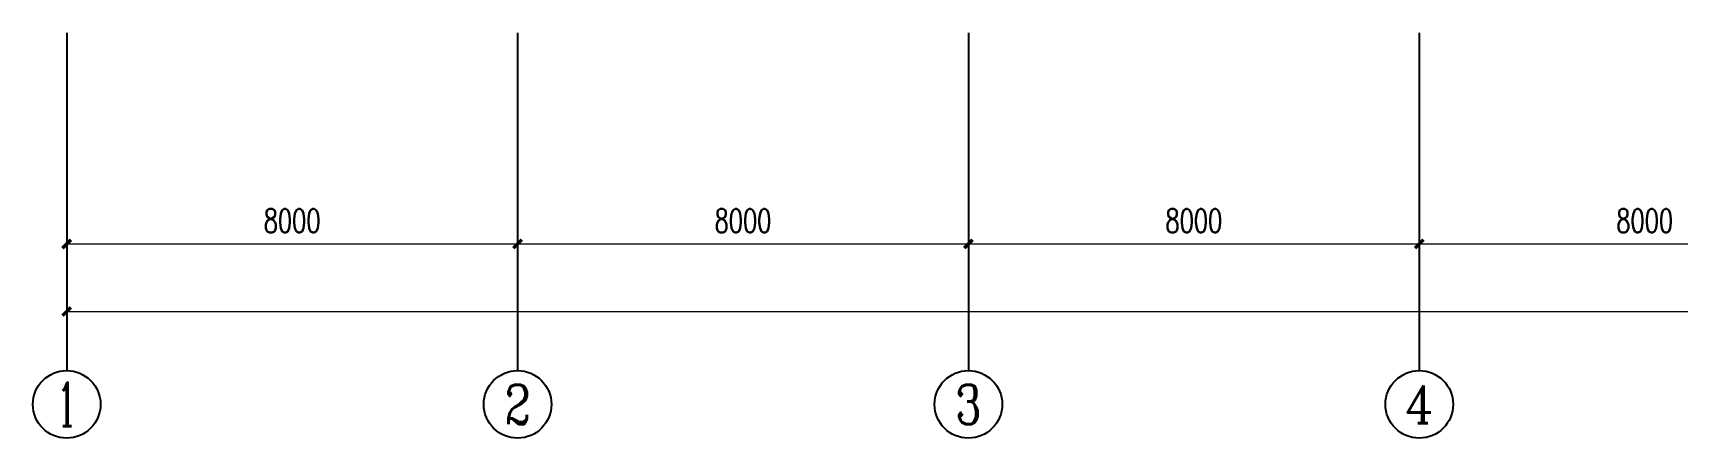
# Model space of a CAD drawing. Extents: x 0 to 302064749, y -59725395 to 1524223.
# Drawn here: x 152435946 to 155353446, y -59725395 to -59005395 of the extents above; entities that cross this region are included whole.
import ezdxf
from ezdxf.enums import TextEntityAlignment as Align

# ---------------------------------------------------------------- set-up
doc = ezdxf.new("R2010")
doc.units = 0
doc.header["$LTSCALE"] = 1000
doc.linetypes.add('DOTE', pattern=[2.42, 2, -0.2, 0.02, -0.2])
doc.layers.add('AXIS', color=3, linetype='Continuous')
doc.layers.add('AXIS_TEXT', color=7, linetype='Continuous')
doc.layers.add('DOTE', color=1, linetype='DOTE', lineweight=9, plot=False)
doc.layers.get('DOTE').off()
doc.styles.add('_TCH_AXIS', font='COMPLEX', dxfattribs={"bigfont": 'GBCBIG'})
doc.styles.add('A_DIM_T3', font='simplex.shx', dxfattribs={"width": 0.7, "bigfont": 'gbcbig.shx'})
doc.styles.add('COMPLEX', font='COMPLEX')
doc.dimstyles.new('_TCH_ARCH&&150', dxfattribs={"dimtxt": 420, "dimasz": 150, "dimexe": 375, "dimexo": 450, "dimgap": 202.5, "dimtad": 1, "dimdec": 0, "dimzin": 0, "dimdsep": 46, "dimtxsty": 'A_DIM_T3', "dimblk": 'ARCHTICK', "dimcen": 0.09, "dimclrt": 7, "dimazin": 2, "dimtfac": 1, "dimtdec": 0, "dimtix": 1, "dimtmove": 2, "dimatfit": 3, "dimfxl": 150, "dimtolj": 1, "dimtzin": 0, "dimarcsym": 0})

# ---------------------------------------------------------------- blocks, each defined once
blk = doc.blocks.new('_ArchTick')
at = {"color": 0, "linetype": 'ByBlock', "const_width": 0.4}
blk.add_lwpolyline([(-0.5, -0.5), (0.5, 0.5)], dxfattribs=at)
blk = doc.blocks.new('*D139')
at = {"layer": 'AXIS', "color": 0, "lineweight": -2, "transparency": 16777216}
for p, q in [((0, -4050), (0, -8925)), ((106700, -4050), (106700, -8925)), ((0, -8550), (106700, -8550))]:
    blk.add_line(p, q, dxfattribs=at)
at = {"layer": 'Defpoints', "color": 0, "transparency": 16777216}
for p in [(0, -3600), (106700, -3600), (106700, -8550)]:
    blk.add_point(p, dxfattribs=at)
at = {"layer": 'AXIS', "color": 0, "lineweight": -2, "transparency": 16777216, "xscale": 150, "yscale": 150, "zscale": 150, "rotation": 180}
blk.add_blockref('_ArchTick', (0, -8550), dxfattribs=at)
at = {"layer": 'AXIS', "color": 0, "lineweight": -2, "transparency": 16777216, "xscale": 150, "yscale": 150, "zscale": 150}
blk.add_blockref('_ArchTick', (106700, -8550), dxfattribs=at)
at = {"layer": 'AXIS', "color": 7, "transparency": 16777216, "insert": (53350, -8137.5), "char_height": 420, "attachment_point": 5, "style": 'A_DIM_T3'}
blk.add_mtext('\\A1;106700', dxfattribs=at)
blk = doc.blocks.new('*D140')
at = {"layer": 'AXIS', "color": 0, "lineweight": -2, "transparency": 16777216}
for p, q in [((0, -4050), (0, -7725)), ((8000, -4050), (8000, -7725)), ((0, -7350), (8000, -7350))]:
    blk.add_line(p, q, dxfattribs=at)
at = {"layer": 'Defpoints', "color": 0, "transparency": 16777216}
for p in [(0, -3600), (8000, -3600), (8000, -7350)]:
    blk.add_point(p, dxfattribs=at)
at = {"layer": 'AXIS', "color": 0, "lineweight": -2, "transparency": 16777216, "xscale": 150, "yscale": 150, "zscale": 150, "rotation": 180}
blk.add_blockref('_ArchTick', (0, -7350), dxfattribs=at)
at = {"layer": 'AXIS', "color": 0, "lineweight": -2, "transparency": 16777216, "xscale": 150, "yscale": 150, "zscale": 150}
blk.add_blockref('_ArchTick', (8000, -7350), dxfattribs=at)
at = {"layer": 'AXIS', "color": 7, "transparency": 16777216, "insert": (4000, -6937.5), "char_height": 420, "attachment_point": 5, "style": 'A_DIM_T3'}
blk.add_mtext('\\A1;8000', dxfattribs=at)
blk = doc.blocks.new('*D141')
at = {"layer": 'AXIS', "color": 0, "lineweight": -2, "transparency": 16777216}
for p, q in [((8000, -4050), (8000, -7725)), ((16000, -4050), (16000, -7725)), ((8000, -7350), (16000, -7350))]:
    blk.add_line(p, q, dxfattribs=at)
at = {"layer": 'Defpoints', "color": 0, "transparency": 16777216}
for p in [(8000, -3600), (16000, -3600), (16000, -7350)]:
    blk.add_point(p, dxfattribs=at)
at = {"layer": 'AXIS', "color": 0, "lineweight": -2, "transparency": 16777216, "xscale": 150, "yscale": 150, "zscale": 150, "rotation": 180}
blk.add_blockref('_ArchTick', (8000, -7350), dxfattribs=at)
at = {"layer": 'AXIS', "color": 0, "lineweight": -2, "transparency": 16777216, "xscale": 150, "yscale": 150, "zscale": 150}
blk.add_blockref('_ArchTick', (16000, -7350), dxfattribs=at)
at = {"layer": 'AXIS', "color": 7, "transparency": 16777216, "insert": (12000, -6937.5), "char_height": 420, "attachment_point": 5, "style": 'A_DIM_T3'}
blk.add_mtext('\\A1;8000', dxfattribs=at)
blk = doc.blocks.new('*D142')
at = {"layer": 'AXIS', "color": 0, "lineweight": -2, "transparency": 16777216}
for p, q in [((16000, -4050), (16000, -7725)), ((24000, -4050), (24000, -7725)), ((16000, -7350), (24000, -7350))]:
    blk.add_line(p, q, dxfattribs=at)
at = {"layer": 'Defpoints', "color": 0, "transparency": 16777216}
for p in [(16000, -3600), (24000, -3600), (24000, -7350)]:
    blk.add_point(p, dxfattribs=at)
at = {"layer": 'AXIS', "color": 0, "lineweight": -2, "transparency": 16777216, "xscale": 150, "yscale": 150, "zscale": 150, "rotation": 180}
blk.add_blockref('_ArchTick', (16000, -7350), dxfattribs=at)
at = {"layer": 'AXIS', "color": 0, "lineweight": -2, "transparency": 16777216, "xscale": 150, "yscale": 150, "zscale": 150}
blk.add_blockref('_ArchTick', (24000, -7350), dxfattribs=at)
at = {"layer": 'AXIS', "color": 7, "transparency": 16777216, "insert": (20000, -6937.5), "char_height": 420, "attachment_point": 5, "style": 'A_DIM_T3'}
blk.add_mtext('\\A1;8000', dxfattribs=at)
blk = doc.blocks.new('*D143')
at = {"layer": 'AXIS', "color": 0, "lineweight": -2, "transparency": 16777216}
for p, q in [((24000, -4050), (24000, -7725)), ((32000, -4050), (32000, -7725)), ((24000, -7350), (32000, -7350))]:
    blk.add_line(p, q, dxfattribs=at)
at = {"layer": 'Defpoints', "color": 0, "transparency": 16777216}
for p in [(24000, -3600), (32000, -3600), (32000, -7350)]:
    blk.add_point(p, dxfattribs=at)
at = {"layer": 'AXIS', "color": 0, "lineweight": -2, "transparency": 16777216, "xscale": 150, "yscale": 150, "zscale": 150, "rotation": 180}
blk.add_blockref('_ArchTick', (24000, -7350), dxfattribs=at)
at = {"layer": 'AXIS', "color": 0, "lineweight": -2, "transparency": 16777216, "xscale": 150, "yscale": 150, "zscale": 150}
blk.add_blockref('_ArchTick', (32000, -7350), dxfattribs=at)
at = {"layer": 'AXIS', "color": 7, "transparency": 16777216, "insert": (28000, -6937.5), "char_height": 420, "attachment_point": 5, "style": 'A_DIM_T3'}
blk.add_mtext('\\A1;8000', dxfattribs=at)
blk = doc.blocks.new('*D194')
at = {"layer": 'AXIS', "color": 0, "lineweight": -2, "transparency": 16777216}
for p, q in [((0, -4050), (0, -8925)), ((106700, -4050), (106700, -8925)), ((0, -8550), (106700, -8550))]:
    blk.add_line(p, q, dxfattribs=at)
at = {"layer": 'Defpoints', "color": 0, "transparency": 16777216}
for p in [(0, -3600), (106700, -3600), (106700, -8550)]:
    blk.add_point(p, dxfattribs=at)
at = {"layer": 'AXIS', "color": 0, "lineweight": -2, "transparency": 16777216, "xscale": 150, "yscale": 150, "zscale": 150, "rotation": 180}
blk.add_blockref('_ArchTick', (0, -8550), dxfattribs=at)
at = {"layer": 'AXIS', "color": 0, "lineweight": -2, "transparency": 16777216, "xscale": 150, "yscale": 150, "zscale": 150}
blk.add_blockref('_ArchTick', (106700, -8550), dxfattribs=at)
at = {"layer": 'AXIS', "color": 7, "transparency": 16777216, "insert": (53350, -8137.5), "char_height": 420, "attachment_point": 5, "style": 'A_DIM_T3'}
blk.add_mtext('\\A1;106700', dxfattribs=at)
blk = doc.blocks.new('*D195')
at = {"layer": 'AXIS', "color": 0, "lineweight": -2, "transparency": 16777216}
for p, q in [((0, -4050), (0, -7725)), ((8000, -4050), (8000, -7725)), ((0, -7350), (8000, -7350))]:
    blk.add_line(p, q, dxfattribs=at)
at = {"layer": 'Defpoints', "color": 0, "transparency": 16777216}
for p in [(0, -3600), (8000, -3600), (8000, -7350)]:
    blk.add_point(p, dxfattribs=at)
at = {"layer": 'AXIS', "color": 0, "lineweight": -2, "transparency": 16777216, "xscale": 150, "yscale": 150, "zscale": 150, "rotation": 180}
blk.add_blockref('_ArchTick', (0, -7350), dxfattribs=at)
at = {"layer": 'AXIS', "color": 0, "lineweight": -2, "transparency": 16777216, "xscale": 150, "yscale": 150, "zscale": 150}
blk.add_blockref('_ArchTick', (8000, -7350), dxfattribs=at)
at = {"layer": 'AXIS', "color": 7, "transparency": 16777216, "insert": (4000, -6937.5), "char_height": 420, "attachment_point": 5, "style": 'A_DIM_T3'}
blk.add_mtext('\\A1;8000', dxfattribs=at)
blk = doc.blocks.new('*D196')
at = {"layer": 'AXIS', "color": 0, "lineweight": -2, "transparency": 16777216}
for p, q in [((8000, -4050), (8000, -7725)), ((16000, -4050), (16000, -7725)), ((8000, -7350), (16000, -7350))]:
    blk.add_line(p, q, dxfattribs=at)
at = {"layer": 'Defpoints', "color": 0, "transparency": 16777216}
for p in [(8000, -3600), (16000, -3600), (16000, -7350)]:
    blk.add_point(p, dxfattribs=at)
at = {"layer": 'AXIS', "color": 0, "lineweight": -2, "transparency": 16777216, "xscale": 150, "yscale": 150, "zscale": 150, "rotation": 180}
blk.add_blockref('_ArchTick', (8000, -7350), dxfattribs=at)
at = {"layer": 'AXIS', "color": 0, "lineweight": -2, "transparency": 16777216, "xscale": 150, "yscale": 150, "zscale": 150}
blk.add_blockref('_ArchTick', (16000, -7350), dxfattribs=at)
at = {"layer": 'AXIS', "color": 7, "transparency": 16777216, "insert": (12000, -6937.5), "char_height": 420, "attachment_point": 5, "style": 'A_DIM_T3'}
blk.add_mtext('\\A1;8000', dxfattribs=at)
blk = doc.blocks.new('*D197')
at = {"layer": 'AXIS', "color": 0, "lineweight": -2, "transparency": 16777216}
for p, q in [((16000, -4050), (16000, -7725)), ((24000, -4050), (24000, -7725)), ((16000, -7350), (24000, -7350))]:
    blk.add_line(p, q, dxfattribs=at)
at = {"layer": 'Defpoints', "color": 0, "transparency": 16777216}
for p in [(16000, -3600), (24000, -3600), (24000, -7350)]:
    blk.add_point(p, dxfattribs=at)
at = {"layer": 'AXIS', "color": 0, "lineweight": -2, "transparency": 16777216, "xscale": 150, "yscale": 150, "zscale": 150, "rotation": 180}
blk.add_blockref('_ArchTick', (16000, -7350), dxfattribs=at)
at = {"layer": 'AXIS', "color": 0, "lineweight": -2, "transparency": 16777216, "xscale": 150, "yscale": 150, "zscale": 150}
blk.add_blockref('_ArchTick', (24000, -7350), dxfattribs=at)
at = {"layer": 'AXIS', "color": 7, "transparency": 16777216, "insert": (20000, -6937.5), "char_height": 420, "attachment_point": 5, "style": 'A_DIM_T3'}
blk.add_mtext('\\A1;8000', dxfattribs=at)
blk = doc.blocks.new('*D198')
at = {"layer": 'AXIS', "color": 0, "lineweight": -2, "transparency": 16777216}
for p, q in [((24000, -4050), (24000, -7725)), ((32000, -4050), (32000, -7725)), ((24000, -7350), (32000, -7350))]:
    blk.add_line(p, q, dxfattribs=at)
at = {"layer": 'Defpoints', "color": 0, "transparency": 16777216}
for p in [(24000, -3600), (32000, -3600), (32000, -7350)]:
    blk.add_point(p, dxfattribs=at)
at = {"layer": 'AXIS', "color": 0, "lineweight": -2, "transparency": 16777216, "xscale": 150, "yscale": 150, "zscale": 150, "rotation": 180}
blk.add_blockref('_ArchTick', (24000, -7350), dxfattribs=at)
at = {"layer": 'AXIS', "color": 0, "lineweight": -2, "transparency": 16777216, "xscale": 150, "yscale": 150, "zscale": 150}
blk.add_blockref('_ArchTick', (32000, -7350), dxfattribs=at)
at = {"layer": 'AXIS', "color": 7, "transparency": 16777216, "insert": (28000, -6937.5), "char_height": 420, "attachment_point": 5, "style": 'A_DIM_T3'}
blk.add_mtext('\\A1;8000', dxfattribs=at)
blk = doc.blocks.new('*D249')
at = {"layer": 'AXIS', "color": 0, "lineweight": -2, "transparency": 16777216}
for p, q in [((0, -4050), (0, -8925)), ((106700, -4050), (106700, -8925)), ((0, -8550), (106700, -8550))]:
    blk.add_line(p, q, dxfattribs=at)
at = {"layer": 'Defpoints', "color": 0, "transparency": 16777216}
for p in [(0, -3600), (106700, -3600), (106700, -8550)]:
    blk.add_point(p, dxfattribs=at)
at = {"layer": 'AXIS', "color": 0, "lineweight": -2, "transparency": 16777216, "xscale": 150, "yscale": 150, "zscale": 150, "rotation": 180}
blk.add_blockref('_ArchTick', (0, -8550), dxfattribs=at)
at = {"layer": 'AXIS', "color": 0, "lineweight": -2, "transparency": 16777216, "xscale": 150, "yscale": 150, "zscale": 150}
blk.add_blockref('_ArchTick', (106700, -8550), dxfattribs=at)
at = {"layer": 'AXIS', "color": 7, "transparency": 16777216, "insert": (53350, -8137.5), "char_height": 420, "attachment_point": 5, "style": 'A_DIM_T3'}
blk.add_mtext('\\A1;106700', dxfattribs=at)
blk = doc.blocks.new('*D250')
at = {"layer": 'AXIS', "color": 0, "lineweight": -2, "transparency": 16777216}
for p, q in [((0, -4050), (0, -7725)), ((8000, -4050), (8000, -7725)), ((0, -7350), (8000, -7350))]:
    blk.add_line(p, q, dxfattribs=at)
at = {"layer": 'Defpoints', "color": 0, "transparency": 16777216}
for p in [(0, -3600), (8000, -3600), (8000, -7350)]:
    blk.add_point(p, dxfattribs=at)
at = {"layer": 'AXIS', "color": 0, "lineweight": -2, "transparency": 16777216, "xscale": 150, "yscale": 150, "zscale": 150, "rotation": 180}
blk.add_blockref('_ArchTick', (0, -7350), dxfattribs=at)
at = {"layer": 'AXIS', "color": 0, "lineweight": -2, "transparency": 16777216, "xscale": 150, "yscale": 150, "zscale": 150}
blk.add_blockref('_ArchTick', (8000, -7350), dxfattribs=at)
at = {"layer": 'AXIS', "color": 7, "transparency": 16777216, "insert": (4000, -6937.5), "char_height": 420, "attachment_point": 5, "style": 'A_DIM_T3'}
blk.add_mtext('\\A1;8000', dxfattribs=at)
blk = doc.blocks.new('*D251')
at = {"layer": 'AXIS', "color": 0, "lineweight": -2, "transparency": 16777216}
for p, q in [((8000, -4050), (8000, -7725)), ((16000, -4050), (16000, -7725)), ((8000, -7350), (16000, -7350))]:
    blk.add_line(p, q, dxfattribs=at)
at = {"layer": 'Defpoints', "color": 0, "transparency": 16777216}
for p in [(8000, -3600), (16000, -3600), (16000, -7350)]:
    blk.add_point(p, dxfattribs=at)
at = {"layer": 'AXIS', "color": 0, "lineweight": -2, "transparency": 16777216, "xscale": 150, "yscale": 150, "zscale": 150, "rotation": 180}
blk.add_blockref('_ArchTick', (8000, -7350), dxfattribs=at)
at = {"layer": 'AXIS', "color": 0, "lineweight": -2, "transparency": 16777216, "xscale": 150, "yscale": 150, "zscale": 150}
blk.add_blockref('_ArchTick', (16000, -7350), dxfattribs=at)
at = {"layer": 'AXIS', "color": 7, "transparency": 16777216, "insert": (12000, -6937.5), "char_height": 420, "attachment_point": 5, "style": 'A_DIM_T3'}
blk.add_mtext('\\A1;8000', dxfattribs=at)
blk = doc.blocks.new('*D252')
at = {"layer": 'AXIS', "color": 0, "lineweight": -2, "transparency": 16777216}
for p, q in [((16000, -4050), (16000, -7725)), ((24000, -4050), (24000, -7725)), ((16000, -7350), (24000, -7350))]:
    blk.add_line(p, q, dxfattribs=at)
at = {"layer": 'Defpoints', "color": 0, "transparency": 16777216}
for p in [(16000, -3600), (24000, -3600), (24000, -7350)]:
    blk.add_point(p, dxfattribs=at)
at = {"layer": 'AXIS', "color": 0, "lineweight": -2, "transparency": 16777216, "xscale": 150, "yscale": 150, "zscale": 150, "rotation": 180}
blk.add_blockref('_ArchTick', (16000, -7350), dxfattribs=at)
at = {"layer": 'AXIS', "color": 0, "lineweight": -2, "transparency": 16777216, "xscale": 150, "yscale": 150, "zscale": 150}
blk.add_blockref('_ArchTick', (24000, -7350), dxfattribs=at)
at = {"layer": 'AXIS', "color": 7, "transparency": 16777216, "insert": (20000, -6937.5), "char_height": 420, "attachment_point": 5, "style": 'A_DIM_T3'}
blk.add_mtext('\\A1;8000', dxfattribs=at)
blk = doc.blocks.new('*D253')
at = {"layer": 'AXIS', "color": 0, "lineweight": -2, "transparency": 16777216}
for p, q in [((24000, -4050), (24000, -7725)), ((32000, -4050), (32000, -7725)), ((24000, -7350), (32000, -7350))]:
    blk.add_line(p, q, dxfattribs=at)
at = {"layer": 'Defpoints', "color": 0, "transparency": 16777216}
for p in [(24000, -3600), (32000, -3600), (32000, -7350)]:
    blk.add_point(p, dxfattribs=at)
at = {"layer": 'AXIS', "color": 0, "lineweight": -2, "transparency": 16777216, "xscale": 150, "yscale": 150, "zscale": 150, "rotation": 180}
blk.add_blockref('_ArchTick', (24000, -7350), dxfattribs=at)
at = {"layer": 'AXIS', "color": 0, "lineweight": -2, "transparency": 16777216, "xscale": 150, "yscale": 150, "zscale": 150}
blk.add_blockref('_ArchTick', (32000, -7350), dxfattribs=at)
at = {"layer": 'AXIS', "color": 7, "transparency": 16777216, "insert": (28000, -6937.5), "char_height": 420, "attachment_point": 5, "style": 'A_DIM_T3'}
blk.add_mtext('\\A1;8000', dxfattribs=at)
blk = doc.blocks.new('*D304')
at = {"layer": 'AXIS', "color": 0, "lineweight": -2, "transparency": 16777216}
for p, q in [((0, -4050), (0, -8925)), ((106700, -4050), (106700, -8925)), ((0, -8550), (106700, -8550))]:
    blk.add_line(p, q, dxfattribs=at)
at = {"layer": 'Defpoints', "color": 0, "transparency": 16777216}
for p in [(0, -3600), (106700, -3600), (106700, -8550)]:
    blk.add_point(p, dxfattribs=at)
at = {"layer": 'AXIS', "color": 0, "lineweight": -2, "transparency": 16777216, "xscale": 150, "yscale": 150, "zscale": 150, "rotation": 180}
blk.add_blockref('_ArchTick', (0, -8550), dxfattribs=at)
at = {"layer": 'AXIS', "color": 0, "lineweight": -2, "transparency": 16777216, "xscale": 150, "yscale": 150, "zscale": 150}
blk.add_blockref('_ArchTick', (106700, -8550), dxfattribs=at)
at = {"layer": 'AXIS', "color": 7, "transparency": 16777216, "insert": (53350, -8137.5), "char_height": 420, "attachment_point": 5, "style": 'A_DIM_T3'}
blk.add_mtext('\\A1;106700', dxfattribs=at)
blk = doc.blocks.new('*D305')
at = {"layer": 'AXIS', "color": 0, "lineweight": -2, "transparency": 16777216}
for p, q in [((0, -4050), (0, -7725)), ((8000, -4050), (8000, -7725)), ((0, -7350), (8000, -7350))]:
    blk.add_line(p, q, dxfattribs=at)
at = {"layer": 'Defpoints', "color": 0, "transparency": 16777216}
for p in [(0, -3600), (8000, -3600), (8000, -7350)]:
    blk.add_point(p, dxfattribs=at)
at = {"layer": 'AXIS', "color": 0, "lineweight": -2, "transparency": 16777216, "xscale": 150, "yscale": 150, "zscale": 150, "rotation": 180}
blk.add_blockref('_ArchTick', (0, -7350), dxfattribs=at)
at = {"layer": 'AXIS', "color": 0, "lineweight": -2, "transparency": 16777216, "xscale": 150, "yscale": 150, "zscale": 150}
blk.add_blockref('_ArchTick', (8000, -7350), dxfattribs=at)
at = {"layer": 'AXIS', "color": 7, "transparency": 16777216, "insert": (4000, -6937.5), "char_height": 420, "attachment_point": 5, "style": 'A_DIM_T3'}
blk.add_mtext('\\A1;8000', dxfattribs=at)
blk = doc.blocks.new('*D306')
at = {"layer": 'AXIS', "color": 0, "lineweight": -2, "transparency": 16777216}
for p, q in [((8000, -4050), (8000, -7725)), ((16000, -4050), (16000, -7725)), ((8000, -7350), (16000, -7350))]:
    blk.add_line(p, q, dxfattribs=at)
at = {"layer": 'Defpoints', "color": 0, "transparency": 16777216}
for p in [(8000, -3600), (16000, -3600), (16000, -7350)]:
    blk.add_point(p, dxfattribs=at)
at = {"layer": 'AXIS', "color": 0, "lineweight": -2, "transparency": 16777216, "xscale": 150, "yscale": 150, "zscale": 150, "rotation": 180}
blk.add_blockref('_ArchTick', (8000, -7350), dxfattribs=at)
at = {"layer": 'AXIS', "color": 0, "lineweight": -2, "transparency": 16777216, "xscale": 150, "yscale": 150, "zscale": 150}
blk.add_blockref('_ArchTick', (16000, -7350), dxfattribs=at)
at = {"layer": 'AXIS', "color": 7, "transparency": 16777216, "insert": (12000, -6937.5), "char_height": 420, "attachment_point": 5, "style": 'A_DIM_T3'}
blk.add_mtext('\\A1;8000', dxfattribs=at)
blk = doc.blocks.new('*D307')
at = {"layer": 'AXIS', "color": 0, "lineweight": -2, "transparency": 16777216}
for p, q in [((16000, -4050), (16000, -7725)), ((24000, -4050), (24000, -7725)), ((16000, -7350), (24000, -7350))]:
    blk.add_line(p, q, dxfattribs=at)
at = {"layer": 'Defpoints', "color": 0, "transparency": 16777216}
for p in [(16000, -3600), (24000, -3600), (24000, -7350)]:
    blk.add_point(p, dxfattribs=at)
at = {"layer": 'AXIS', "color": 0, "lineweight": -2, "transparency": 16777216, "xscale": 150, "yscale": 150, "zscale": 150, "rotation": 180}
blk.add_blockref('_ArchTick', (16000, -7350), dxfattribs=at)
at = {"layer": 'AXIS', "color": 0, "lineweight": -2, "transparency": 16777216, "xscale": 150, "yscale": 150, "zscale": 150}
blk.add_blockref('_ArchTick', (24000, -7350), dxfattribs=at)
at = {"layer": 'AXIS', "color": 7, "transparency": 16777216, "insert": (20000, -6937.5), "char_height": 420, "attachment_point": 5, "style": 'A_DIM_T3'}
blk.add_mtext('\\A1;8000', dxfattribs=at)
blk = doc.blocks.new('*D308')
at = {"layer": 'AXIS', "color": 0, "lineweight": -2, "transparency": 16777216}
for p, q in [((24000, -4050), (24000, -7725)), ((32000, -4050), (32000, -7725)), ((24000, -7350), (32000, -7350))]:
    blk.add_line(p, q, dxfattribs=at)
at = {"layer": 'Defpoints', "color": 0, "transparency": 16777216}
for p in [(24000, -3600), (32000, -3600), (32000, -7350)]:
    blk.add_point(p, dxfattribs=at)
at = {"layer": 'AXIS', "color": 0, "lineweight": -2, "transparency": 16777216, "xscale": 150, "yscale": 150, "zscale": 150, "rotation": 180}
blk.add_blockref('_ArchTick', (24000, -7350), dxfattribs=at)
at = {"layer": 'AXIS', "color": 0, "lineweight": -2, "transparency": 16777216, "xscale": 150, "yscale": 150, "zscale": 150}
blk.add_blockref('_ArchTick', (32000, -7350), dxfattribs=at)
at = {"layer": 'AXIS', "color": 7, "transparency": 16777216, "insert": (28000, -6937.5), "char_height": 420, "attachment_point": 5, "style": 'A_DIM_T3'}
blk.add_mtext('\\A1;8000', dxfattribs=at)
blk = doc.blocks.new('*D359')
at = {"layer": 'AXIS', "color": 0, "lineweight": -2, "transparency": 16777216}
for p, q in [((0, -4050), (0, -8925)), ((106700, -4050), (106700, -8925)), ((0, -8550), (106700, -8550))]:
    blk.add_line(p, q, dxfattribs=at)
at = {"layer": 'Defpoints', "color": 0, "transparency": 16777216}
for p in [(0, -3600), (106700, -3600), (106700, -8550)]:
    blk.add_point(p, dxfattribs=at)
at = {"layer": 'AXIS', "color": 0, "lineweight": -2, "transparency": 16777216, "xscale": 150, "yscale": 150, "zscale": 150, "rotation": 180}
blk.add_blockref('_ArchTick', (0, -8550), dxfattribs=at)
at = {"layer": 'AXIS', "color": 0, "lineweight": -2, "transparency": 16777216, "xscale": 150, "yscale": 150, "zscale": 150}
blk.add_blockref('_ArchTick', (106700, -8550), dxfattribs=at)
at = {"layer": 'AXIS', "color": 7, "transparency": 16777216, "insert": (53350, -8137.5), "char_height": 420, "attachment_point": 5, "style": 'A_DIM_T3'}
blk.add_mtext('\\A1;106700', dxfattribs=at)
blk = doc.blocks.new('*D360')
at = {"layer": 'AXIS', "color": 0, "lineweight": -2, "transparency": 16777216}
for p, q in [((0, -4050), (0, -7725)), ((8000, -4050), (8000, -7725)), ((0, -7350), (8000, -7350))]:
    blk.add_line(p, q, dxfattribs=at)
at = {"layer": 'Defpoints', "color": 0, "transparency": 16777216}
for p in [(0, -3600), (8000, -3600), (8000, -7350)]:
    blk.add_point(p, dxfattribs=at)
at = {"layer": 'AXIS', "color": 0, "lineweight": -2, "transparency": 16777216, "xscale": 150, "yscale": 150, "zscale": 150, "rotation": 180}
blk.add_blockref('_ArchTick', (0, -7350), dxfattribs=at)
at = {"layer": 'AXIS', "color": 0, "lineweight": -2, "transparency": 16777216, "xscale": 150, "yscale": 150, "zscale": 150}
blk.add_blockref('_ArchTick', (8000, -7350), dxfattribs=at)
at = {"layer": 'AXIS', "color": 7, "transparency": 16777216, "insert": (4000, -6937.5), "char_height": 420, "attachment_point": 5, "style": 'A_DIM_T3'}
blk.add_mtext('\\A1;8000', dxfattribs=at)
blk = doc.blocks.new('*D361')
at = {"layer": 'AXIS', "color": 0, "lineweight": -2, "transparency": 16777216}
for p, q in [((8000, -4050), (8000, -7725)), ((16000, -4050), (16000, -7725)), ((8000, -7350), (16000, -7350))]:
    blk.add_line(p, q, dxfattribs=at)
at = {"layer": 'Defpoints', "color": 0, "transparency": 16777216}
for p in [(8000, -3600), (16000, -3600), (16000, -7350)]:
    blk.add_point(p, dxfattribs=at)
at = {"layer": 'AXIS', "color": 0, "lineweight": -2, "transparency": 16777216, "xscale": 150, "yscale": 150, "zscale": 150, "rotation": 180}
blk.add_blockref('_ArchTick', (8000, -7350), dxfattribs=at)
at = {"layer": 'AXIS', "color": 0, "lineweight": -2, "transparency": 16777216, "xscale": 150, "yscale": 150, "zscale": 150}
blk.add_blockref('_ArchTick', (16000, -7350), dxfattribs=at)
at = {"layer": 'AXIS', "color": 7, "transparency": 16777216, "insert": (12000, -6937.5), "char_height": 420, "attachment_point": 5, "style": 'A_DIM_T3'}
blk.add_mtext('\\A1;8000', dxfattribs=at)
blk = doc.blocks.new('*D362')
at = {"layer": 'AXIS', "color": 0, "lineweight": -2, "transparency": 16777216}
for p, q in [((16000, -4050), (16000, -7725)), ((24000, -4050), (24000, -7725)), ((16000, -7350), (24000, -7350))]:
    blk.add_line(p, q, dxfattribs=at)
at = {"layer": 'Defpoints', "color": 0, "transparency": 16777216}
for p in [(16000, -3600), (24000, -3600), (24000, -7350)]:
    blk.add_point(p, dxfattribs=at)
at = {"layer": 'AXIS', "color": 0, "lineweight": -2, "transparency": 16777216, "xscale": 150, "yscale": 150, "zscale": 150, "rotation": 180}
blk.add_blockref('_ArchTick', (16000, -7350), dxfattribs=at)
at = {"layer": 'AXIS', "color": 0, "lineweight": -2, "transparency": 16777216, "xscale": 150, "yscale": 150, "zscale": 150}
blk.add_blockref('_ArchTick', (24000, -7350), dxfattribs=at)
at = {"layer": 'AXIS', "color": 7, "transparency": 16777216, "insert": (20000, -6937.5), "char_height": 420, "attachment_point": 5, "style": 'A_DIM_T3'}
blk.add_mtext('\\A1;8000', dxfattribs=at)
blk = doc.blocks.new('*D363')
at = {"layer": 'AXIS', "color": 0, "lineweight": -2, "transparency": 16777216}
for p, q in [((24000, -4050), (24000, -7725)), ((32000, -4050), (32000, -7725)), ((24000, -7350), (32000, -7350))]:
    blk.add_line(p, q, dxfattribs=at)
at = {"layer": 'Defpoints', "color": 0, "transparency": 16777216}
for p in [(24000, -3600), (32000, -3600), (32000, -7350)]:
    blk.add_point(p, dxfattribs=at)
at = {"layer": 'AXIS', "color": 0, "lineweight": -2, "transparency": 16777216, "xscale": 150, "yscale": 150, "zscale": 150, "rotation": 180}
blk.add_blockref('_ArchTick', (24000, -7350), dxfattribs=at)
at = {"layer": 'AXIS', "color": 0, "lineweight": -2, "transparency": 16777216, "xscale": 150, "yscale": 150, "zscale": 150}
blk.add_blockref('_ArchTick', (32000, -7350), dxfattribs=at)
at = {"layer": 'AXIS', "color": 7, "transparency": 16777216, "insert": (28000, -6937.5), "char_height": 420, "attachment_point": 5, "style": 'A_DIM_T3'}
blk.add_mtext('\\A1;8000', dxfattribs=at)
blk = doc.blocks.new('_AXISO')
blk.add_circle((0, 0), 0.5)
at = {"layer": 'AXIS_TEXT', "style": 'COMPLEX', "width": 1.041667}
blk.add_attdef('A', text='', height=0.56, dxfattribs=at).set_placement((-0.25, -0.28), (0.25, -0.28), align=Align.FIT)
blk = doc.blocks.new('*D415')
at = {"layer": 'AXIS', "color": 0, "lineweight": -2, "transparency": 16777216}
for p, q in [((0, -4050), (0, -8925)), ((106700, -4050), (106700, -8925)), ((0, -8550), (106700, -8550))]:
    blk.add_line(p, q, dxfattribs=at)
at = {"layer": 'Defpoints', "color": 0, "transparency": 16777216}
for p in [(0, -3600), (106700, -3600), (106700, -8550)]:
    blk.add_point(p, dxfattribs=at)
at = {"layer": 'AXIS', "color": 0, "lineweight": -2, "transparency": 16777216, "xscale": 150, "yscale": 150, "zscale": 150, "rotation": 180}
blk.add_blockref('_ArchTick', (0, -8550), dxfattribs=at)
at = {"layer": 'AXIS', "color": 0, "lineweight": -2, "transparency": 16777216, "xscale": 150, "yscale": 150, "zscale": 150}
blk.add_blockref('_ArchTick', (106700, -8550), dxfattribs=at)
at = {"layer": 'AXIS', "color": 7, "transparency": 16777216, "insert": (53350, -8137.5), "char_height": 420, "attachment_point": 5, "style": 'A_DIM_T3'}
blk.add_mtext('\\A1;106700', dxfattribs=at)
blk = doc.blocks.new('*D416')
at = {"layer": 'AXIS', "color": 0, "lineweight": -2, "transparency": 16777216}
for p, q in [((0, -4050), (0, -7725)), ((8000, -4050), (8000, -7725)), ((0, -7350), (8000, -7350))]:
    blk.add_line(p, q, dxfattribs=at)
at = {"layer": 'Defpoints', "color": 0, "transparency": 16777216}
for p in [(0, -3600), (8000, -3600), (8000, -7350)]:
    blk.add_point(p, dxfattribs=at)
at = {"layer": 'AXIS', "color": 0, "lineweight": -2, "transparency": 16777216, "xscale": 150, "yscale": 150, "zscale": 150, "rotation": 180}
blk.add_blockref('_ArchTick', (0, -7350), dxfattribs=at)
at = {"layer": 'AXIS', "color": 0, "lineweight": -2, "transparency": 16777216, "xscale": 150, "yscale": 150, "zscale": 150}
blk.add_blockref('_ArchTick', (8000, -7350), dxfattribs=at)
at = {"layer": 'AXIS', "color": 7, "transparency": 16777216, "insert": (4000, -6937.5), "char_height": 420, "attachment_point": 5, "style": 'A_DIM_T3'}
blk.add_mtext('\\A1;8000', dxfattribs=at)
blk = doc.blocks.new('*D417')
at = {"layer": 'AXIS', "color": 0, "lineweight": -2, "transparency": 16777216}
for p, q in [((8000, -4050), (8000, -7725)), ((16000, -4050), (16000, -7725)), ((8000, -7350), (16000, -7350))]:
    blk.add_line(p, q, dxfattribs=at)
at = {"layer": 'Defpoints', "color": 0, "transparency": 16777216}
for p in [(8000, -3600), (16000, -3600), (16000, -7350)]:
    blk.add_point(p, dxfattribs=at)
at = {"layer": 'AXIS', "color": 0, "lineweight": -2, "transparency": 16777216, "xscale": 150, "yscale": 150, "zscale": 150, "rotation": 180}
blk.add_blockref('_ArchTick', (8000, -7350), dxfattribs=at)
at = {"layer": 'AXIS', "color": 0, "lineweight": -2, "transparency": 16777216, "xscale": 150, "yscale": 150, "zscale": 150}
blk.add_blockref('_ArchTick', (16000, -7350), dxfattribs=at)
at = {"layer": 'AXIS', "color": 7, "transparency": 16777216, "insert": (12000, -6937.5), "char_height": 420, "attachment_point": 5, "style": 'A_DIM_T3'}
blk.add_mtext('\\A1;8000', dxfattribs=at)
blk = doc.blocks.new('*D418')
at = {"layer": 'AXIS', "color": 0, "lineweight": -2, "transparency": 16777216}
for p, q in [((16000, -4050), (16000, -7725)), ((24000, -4050), (24000, -7725)), ((16000, -7350), (24000, -7350))]:
    blk.add_line(p, q, dxfattribs=at)
at = {"layer": 'Defpoints', "color": 0, "transparency": 16777216}
for p in [(16000, -3600), (24000, -3600), (24000, -7350)]:
    blk.add_point(p, dxfattribs=at)
at = {"layer": 'AXIS', "color": 0, "lineweight": -2, "transparency": 16777216, "xscale": 150, "yscale": 150, "zscale": 150, "rotation": 180}
blk.add_blockref('_ArchTick', (16000, -7350), dxfattribs=at)
at = {"layer": 'AXIS', "color": 0, "lineweight": -2, "transparency": 16777216, "xscale": 150, "yscale": 150, "zscale": 150}
blk.add_blockref('_ArchTick', (24000, -7350), dxfattribs=at)
at = {"layer": 'AXIS', "color": 7, "transparency": 16777216, "insert": (20000, -6937.5), "char_height": 420, "attachment_point": 5, "style": 'A_DIM_T3'}
blk.add_mtext('\\A1;8000', dxfattribs=at)
blk = doc.blocks.new('*D419')
at = {"layer": 'AXIS', "color": 0, "lineweight": -2, "transparency": 16777216}
for p, q in [((24000, -4050), (24000, -7725)), ((32000, -4050), (32000, -7725)), ((24000, -7350), (32000, -7350))]:
    blk.add_line(p, q, dxfattribs=at)
at = {"layer": 'Defpoints', "color": 0, "transparency": 16777216}
for p in [(24000, -3600), (32000, -3600), (32000, -7350)]:
    blk.add_point(p, dxfattribs=at)
at = {"layer": 'AXIS', "color": 0, "lineweight": -2, "transparency": 16777216, "xscale": 150, "yscale": 150, "zscale": 150, "rotation": 180}
blk.add_blockref('_ArchTick', (24000, -7350), dxfattribs=at)
at = {"layer": 'AXIS', "color": 0, "lineweight": -2, "transparency": 16777216, "xscale": 150, "yscale": 150, "zscale": 150}
blk.add_blockref('_ArchTick', (32000, -7350), dxfattribs=at)
at = {"layer": 'AXIS', "color": 7, "transparency": 16777216, "insert": (28000, -6937.5), "char_height": 420, "attachment_point": 5, "style": 'A_DIM_T3'}
blk.add_mtext('\\A1;8000', dxfattribs=at)
blk = doc.blocks.new('A$Cfdce661d')
at = {"layer": 'AXIS'}
for p, q in [((0, -3600), (0, -9600)), ((8000, -3600), (8000, -9600)), ((16000, -3600), (16000, -9600)), ((24000, -3600), (24000, -9600))]:
    blk.add_line(p, q, dxfattribs=at)
ref = blk.add_blockref('_AXISO', (0, -10200), dxfattribs=dict(at, xscale=1200, yscale=1200, zscale=1200))
ref.add_attrib('A', '1', dxfattribs={"layer": 'AXIS_TEXT', "height": 772.1, "style": '_TCH_AXIS'}).set_placement((-165.4, -10586), (165.4, -10586), align=Align.FIT)
ref = blk.add_blockref('_AXISO', (8000, -10200), dxfattribs=dict(at, xscale=1200, yscale=1200, zscale=1200))
ref.add_attrib('A', '2', dxfattribs={"layer": 'AXIS_TEXT', "height": 698.9, "style": '_TCH_AXIS'}).set_placement((7767, -10549.5), (8233, -10549.5), align=Align.FIT)
ref = blk.add_blockref('_AXISO', (16000, -10200), dxfattribs=dict(at, xscale=1200, yscale=1200, zscale=1200))
ref.add_attrib('A', '3', dxfattribs={"layer": 'AXIS_TEXT', "height": 698.9, "style": '_TCH_AXIS'}).set_placement((15767, -10549.5), (16233, -10549.5), align=Align.FIT)
ref = blk.add_blockref('_AXISO', (24000, -10200), dxfattribs=dict(at, xscale=1200, yscale=1200, zscale=1200))
ref.add_attrib('A', '4', dxfattribs={"layer": 'AXIS_TEXT', "height": 668.2, "style": '_TCH_AXIS'}).set_placement((23745.5, -10534.1), (24254.5, -10534.1), align=Align.FIT)
for p1, p2, distance, picture, middle in [((0, -3600), (106700, -3600), -4950, '*D139', (53350, -8137.5)), ((0, -3600), (8000, -3600), -3750, '*D140', (4000, -6937.5)), ((0, -3600), (106700, -3600), -4950, '*D194', (53350, -8137.5)), ((0, -3600), (8000, -3600), -3750, '*D195', (4000, -6937.5)), ((0, -3600), (106700, -3600), -4950, '*D249', (53350, -8137.5)), ((0, -3600), (8000, -3600), -3750, '*D250', (4000, -6937.5)), ((0, -3600), (106700, -3600), -4950, '*D304', (53350, -8137.5)), ((0, -3600), (8000, -3600), -3750, '*D305', (4000, -6937.5)), ((0, -3600), (106700, -3600), -4950, '*D359', (53350, -8137.5)), ((0, -3600), (8000, -3600), -3750, '*D360', (4000, -6937.5)), ((0, -3600), (106700, -3600), -4950, '*D415', (53350, -8137.5)), ((0, -3600), (8000, -3600), -3750, '*D416', (4000, -6937.5)), ((8000, -3600), (16000, -3600), -3750, '*D141', (12000, -6937.5)), ((8000, -3600), (16000, -3600), -3750, '*D196', (12000, -6937.5)), ((8000, -3600), (16000, -3600), -3750, '*D251', (12000, -6937.5)), ((8000, -3600), (16000, -3600), -3750, '*D306', (12000, -6937.5)), ((8000, -3600), (16000, -3600), -3750, '*D361', (12000, -6937.5)), ((8000, -3600), (16000, -3600), -3750, '*D417', (12000, -6937.5)), ((16000, -3600), (24000, -3600), -3750, '*D142', (20000, -6937.5)), ((16000, -3600), (24000, -3600), -3750, '*D197', (20000, -6937.5)), ((16000, -3600), (24000, -3600), -3750, '*D252', (20000, -6937.5)), ((16000, -3600), (24000, -3600), -3750, '*D307', (20000, -6937.5)), ((16000, -3600), (24000, -3600), -3750, '*D362', (20000, -6937.5)), ((16000, -3600), (24000, -3600), -3750, '*D418', (20000, -6937.5)), ((24000, -3600), (32000, -3600), -3750, '*D143', (28000, -6937.5)), ((24000, -3600), (32000, -3600), -3750, '*D198', (28000, -6937.5)), ((24000, -3600), (32000, -3600), -3750, '*D253', (28000, -6937.5)), ((24000, -3600), (32000, -3600), -3750, '*D308', (28000, -6937.5)), ((24000, -3600), (32000, -3600), -3750, '*D363', (28000, -6937.5)), ((24000, -3600), (32000, -3600), -3750, '*D419', (28000, -6937.5))]:
    dim = blk.add_aligned_dim(p1=p1, p2=p2, distance=distance, dimstyle='_TCH_ARCH&&150', dxfattribs=at)
    dim.commit()
    dim.dimension.update_dxf_attribs({"geometry": picture, "text_midpoint": middle})
blk = doc.blocks.new('1#教学楼-电提建筑结构')
at = {"layer": 'DOTE'}
blk.add_blockref('A$Cfdce661d', (1504056.7, -586002.8), dxfattribs=at)

msp = doc.modelspace()

# ---------------------------------------------------------------- block references
at = {"xscale": 100, "yscale": 100, "zscale": 100}
msp.add_blockref('1#教学楼-电提建筑结构', (2090275, -45113), dxfattribs=at)

doc.saveas('drawing.dxf')
